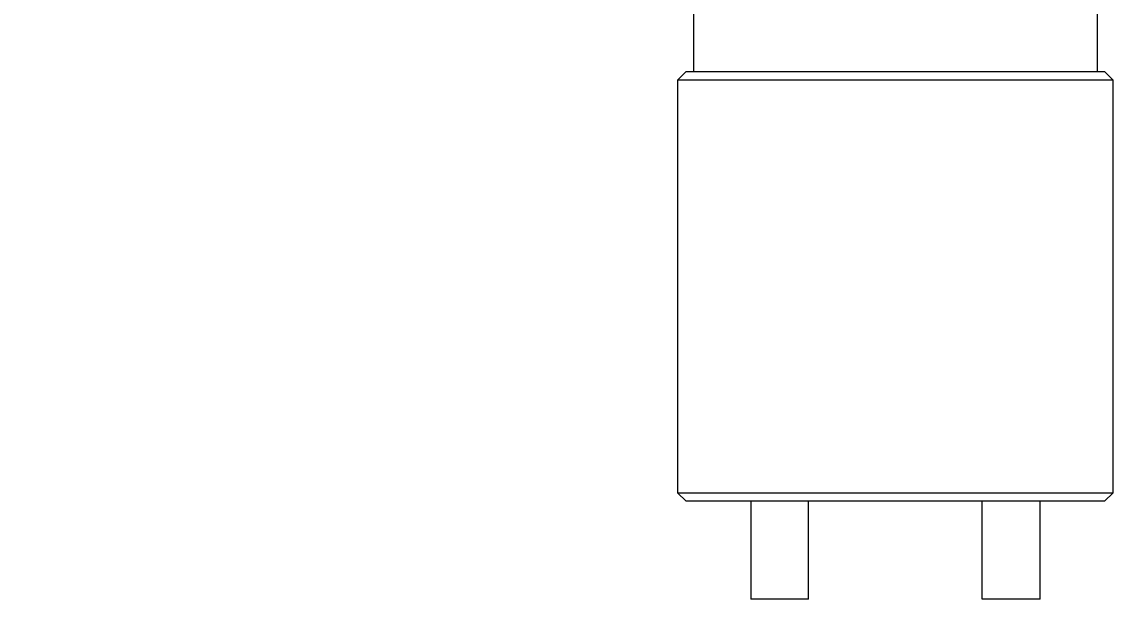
# Model space of a CAD drawing. Header units: millimetres. Extents: x 2 to 278, y 1 to 215.
# Drawn here: x 121.77 to 138.05, y 127.45 to 136.07 of the extents above; entities that cross this region are included whole.
import ezdxf

# ---------------------------------------------------------------- set-up
doc = ezdxf.new("R2010")
doc.units = ezdxf.units.MM
doc.styles.add('SLDTEXTSTYLE0', font='TXT', dxfattribs={"width": 0.75})
doc.dimstyles.new('SLDDIMSTYLE2', dxfattribs={"dimtxt": 2.116667, "dimasz": 3.175, "dimexe": 0, "dimexo": 0.0625, "dimgap": 0.529167, "dimtad": 0, "dimtih": 1, "dimtoh": 1, "dimdec": 1, "dimlfac": 2, "dimrnd": 1e-09, "dimzin": 12, "dimdsep": 46, "dimtxsty": 'SLDTEXTSTYLE0', "dimsah": 1, "dimcen": 0.09, "dimadec": 0, "dimazin": 3, "dimtfac": 1, "dimtdec": 1, "dimtofl": 0, "dimtmove": 0, "dimatfit": 3, "dimfxl": 1, "dimfrac": 2, "dimtolj": 1, "dimtzin": 12, "dimarcsym": 0})

# ---------------------------------------------------------------- blocks, each defined once
blk = doc.blocks.new('_D_16')
at = {"color": 7, "linetype": 'Continuous', "lineweight": 0}
for p, q in [((127.787, 186.395), (104.152, 186.395)), ((105.93, 186.395), (105.93, 162.7)), ((102.051, 159.448), (101.407, 159.448)), ((101.407, 159.448), (101.407, 156.085)), ((109.808, 159.448), (110.452, 159.448)), ((110.452, 159.448), (110.452, 156.085)), ((101.407, 156.085), (102.051, 156.085)), ((110.452, 156.085), (109.808, 156.085)), ((105.93, 126.829), (105.93, 152.293)), ((133.534, 126.829), (104.152, 126.829))]:
    blk.add_line(p, q, dxfattribs=at)
at = {"color": 7, "linetype": 'Continuous', "lineweight": 18}
for points in [[(105.93, 186.395), (105.422, 183.22), (106.438, 183.22)], [(105.93, 126.829), (106.438, 130.004), (105.422, 130.004)]]:
    blk.add_solid(points, dxfattribs=at)
at = {"color": 7, "linetype": 'Continuous', "lineweight": 18, "char_height": 2.1167, "attachment_point": 1, "style": 'SLDTEXTSTYLE0'}
for s, insert in [('119.1mm', (99.766, 162.606)), ('4.69in', (102.051, 158.814)), ('NOMINAL', (99.299, 155.021))]:
    blk.add_mtext(s, dxfattribs=dict(at, insert=insert))

msp = doc.modelspace()

# ---------------------------------------------------------------- linework, layer by layer
at = {"color": 7, "linetype": 'Continuous', "lineweight": 18}
for p, q in [((137.82, 135.325), (137.82, 139.823)), ((131.788, 139.187), (131.788, 135.325)), ((131.681, 135.325), (131.554, 135.198)), ((131.554, 135.198), (131.554, 129.039)), ((138.054, 135.198), (131.554, 135.198)), ((131.681, 135.325), (137.927, 135.325)), ((138.054, 135.198), (137.927, 135.325)), ((138.054, 129.039), (138.054, 135.198)), ((131.554, 129.039), (131.681, 128.912)), ((131.554, 129.039), (138.054, 129.039)), ((137.927, 128.912), (138.054, 129.039)), ((137.927, 128.912), (131.681, 128.912)), ((132.645, 128.912), (132.645, 127.451)), ((133.509, 127.451), (133.509, 128.912)), ((136.099, 127.451), (136.099, 128.912)), ((136.963, 127.451), (136.963, 128.912)), ((133.509, 127.451), (132.645, 127.451)), ((136.963, 127.451), (136.099, 127.451))]:
    msp.add_line(p, q, dxfattribs=at)

# ---------------------------------------------------------------- dimensions: what is measured, and where the dimension line sits
dim = msp.add_linear_dim(base=(105.93, 126.829), p1=(129.057, 186.395), p2=(134.804, 126.829), angle=90, text='<>\\PNOMINAL', dimstyle='SLDDIMSTYLE2', dxfattribs=at)
dim.commit()
dim.dimension.update_dxf_attribs({"geometry": '_D_16', "text_midpoint": (105.93, 157.496), "dimtype": 160})

doc.saveas('drawing.dxf')
